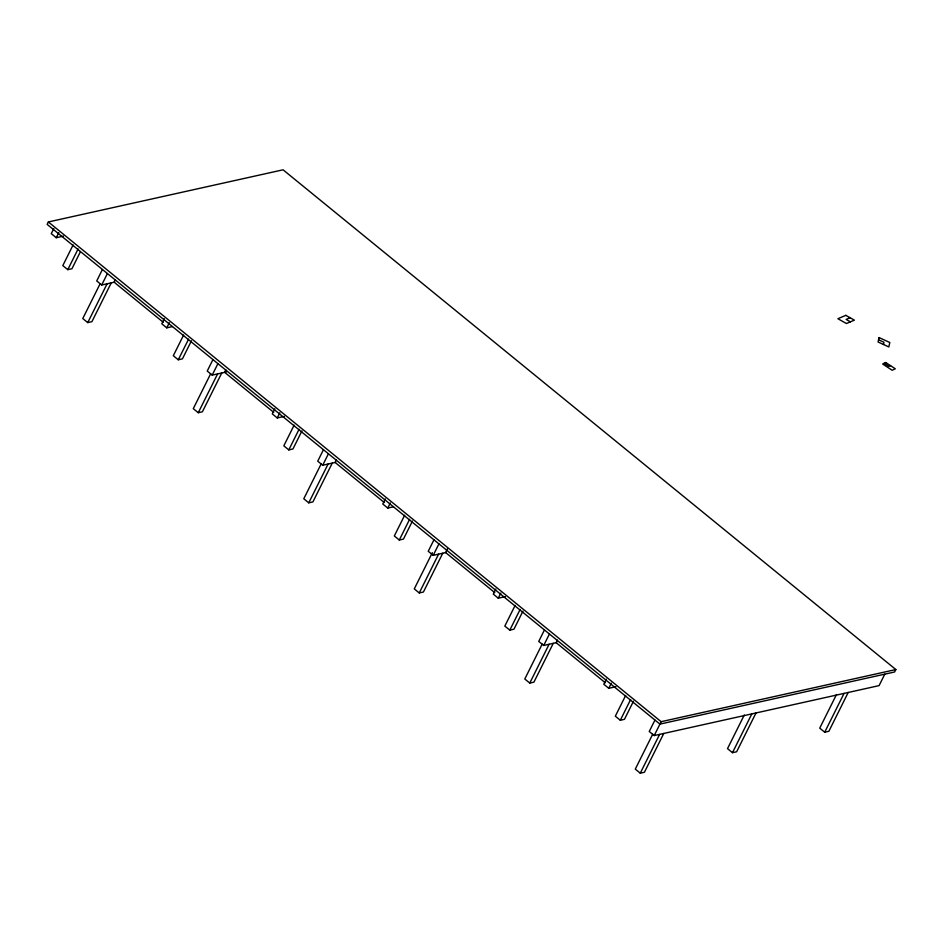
<?xml version="1.0" encoding="UTF-8"?>
<svg xmlns="http://www.w3.org/2000/svg" width="943" height="943" viewBox="0 0 943 943"><rect width="100%" height="100%" fill="white"/><g stroke="black" fill="none" stroke-linecap="round" stroke-linejoin="round"><path stroke-width="1.41" d="M883.461 344.478L883.945 342.25L878.558 339.786M48.364 221.959L47.15 224.387L659.923 724.118L894.636 671.97L895.85 669.542L283.077 169.811L48.364 221.959L661.137 721.69L895.85 669.542M53.822 228.571L51.276 233.664L56.262 237.719L63.417 236.127M56.262 237.719L58.796 232.626M73.13 244.909L62.804 265.608L67.79 269.663L71.939 268.743L80.32 251.922M67.79 269.663L78.104 248.964M102.433 269.474L96.728 280.931L101.703 284.998L114.586 282.134M100.194 283.619L82.772 318.545L87.758 322.6L91.907 321.681L111.25 282.876M101.703 284.998L107.419 273.529M87.758 322.6L107.101 283.796M115.352 279.623L114.091 282.169L163.269 322.294M164.318 318.687L161.783 323.779L166.758 327.834L172.486 326.561M166.758 327.834L169.304 322.742M183.626 335.024L173.312 355.723L178.286 359.778L182.435 358.859L191.464 340.753M178.286 359.778L188.612 339.091M212.941 359.589L207.224 371.059L212.199 375.114L226.52 371.931M210.69 373.734L193.28 408.661L198.254 412.716L202.403 411.796L221.758 372.992M212.199 375.114L217.916 363.656M198.254 412.716L217.609 373.911M225.86 369.739L224.587 372.285L273.776 412.409M274.826 408.802L272.291 413.894L277.266 417.949L284.421 416.358M277.266 417.949L279.8 412.857M294.133 425.14L283.819 445.839L288.794 449.905L292.943 448.974L301.972 430.868M288.794 449.905L299.108 429.206M323.437 449.705L317.732 461.174L322.706 465.229L335.602 462.365M321.198 463.85L303.787 498.776L308.762 502.831L312.911 501.912L332.254 463.107M322.706 465.229L328.423 453.772M308.762 502.831L328.105 464.027M336.356 459.866L335.095 462.412L384.272 502.525M385.333 498.918L382.787 504.01L387.762 508.077L393.49 506.804M387.762 508.077L390.308 502.973M404.641 515.267L394.315 535.954L399.29 540.021L403.451 539.09L412.48 520.984M399.29 540.021L409.616 519.322M433.945 539.832L428.228 551.29L433.214 555.344L446.098 552.48M432.342 552.681L414.283 588.892L419.258 592.947L423.419 592.027L442.762 553.223M433.214 555.344L438.919 543.887M419.258 592.947L438.613 554.142M447.501 548.708L445.591 552.527L494.78 592.64M495.829 589.033L493.295 594.125L498.269 598.192L505.436 596.601M498.269 598.192L500.804 593.1M515.137 605.382L504.823 626.081L509.798 630.136L513.947 629.217L522.976 611.099M509.798 630.136L520.112 609.437M544.453 629.948L538.736 641.405L543.71 645.46L556.606 642.596M542.201 644.081L524.791 679.007L529.766 683.074L533.915 682.143L553.27 643.338M543.71 645.46L549.427 634.002M529.766 683.074L549.109 644.269M557.372 640.097L556.099 642.643L605.288 682.756M606.337 679.149L603.791 684.253L608.777 688.307L615.932 686.716M608.777 688.307L611.312 683.215M625.645 695.498L615.319 716.197L620.305 720.252L624.455 719.332L633.484 701.215M620.305 720.252L630.619 699.553M654.949 720.063L649.244 731.52L654.218 735.575L879.076 685.62L884.793 674.162M652.709 734.208L635.287 769.123L640.273 773.189L644.423 772.258L663.766 733.454M654.218 735.575L661.137 721.69M640.273 773.189L659.617 734.385M744.275 715.006L727.513 748.636L732.487 752.691L736.636 751.771L755.991 712.967M732.487 752.691L751.83 713.886M836.5 694.519L819.726 728.149L824.712 732.204L828.862 731.285L848.205 692.48M824.712 732.204L844.056 693.4M890.51 365.648L888.966 366.403L884.204 363.279M850.091 317.744L846.13 319.429L850.397 321.834M879.041 337.559L878.074 342.003L888.836 346.941L889.803 342.498L879.041 337.559M885.748 362.525L882.66 364.022L892.196 370.269L895.284 368.772L885.748 362.525M845.812 315.339L837.891 318.722L846.437 323.52L854.37 320.137L845.812 315.339"/></g></svg>
